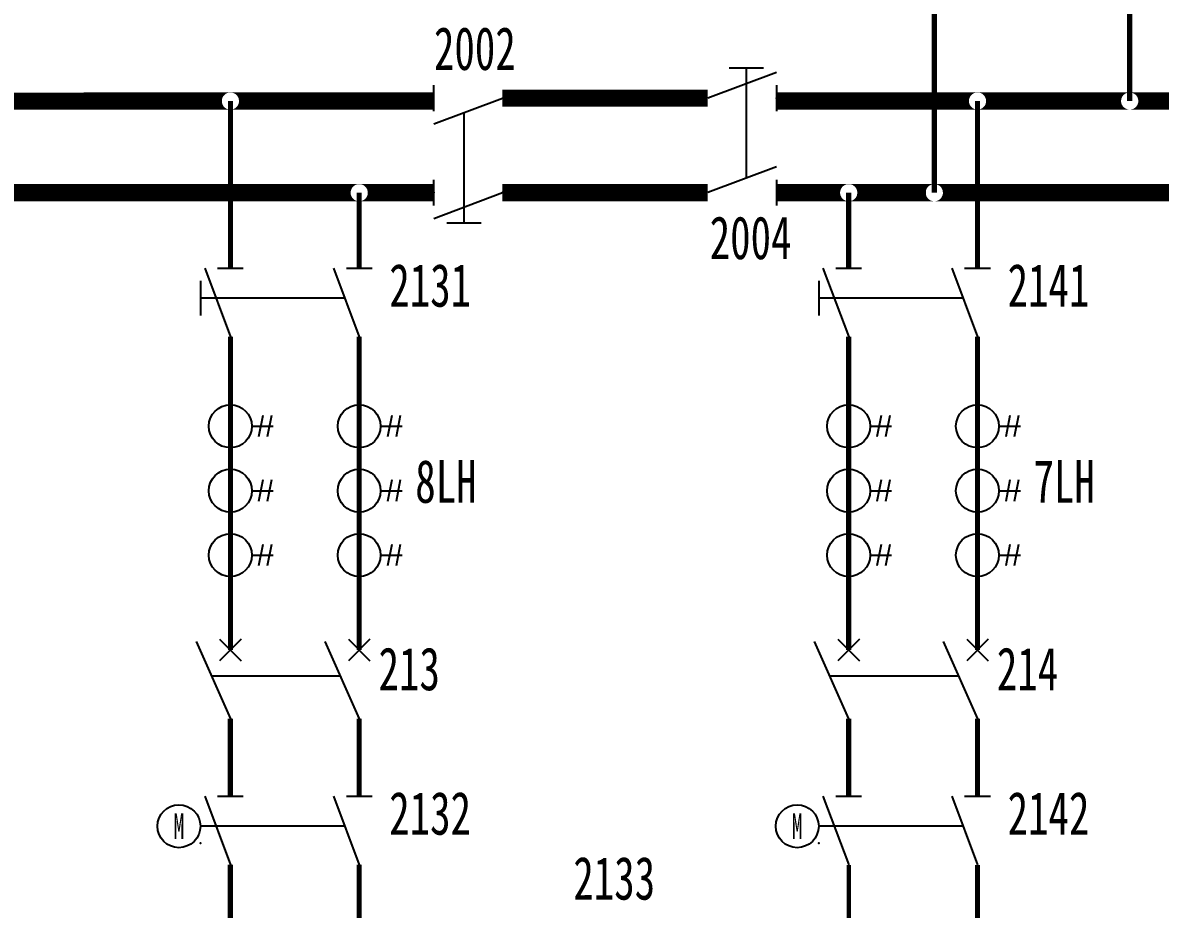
# Model space of a CAD drawing. Header units: millimetres. Extents: x 10667 to 23854, y -3427 to -2899.
# Drawn here: x 21216.6 to 21349.1, y -3258.5 to -3155.3 of the extents above; entities that cross this region are included whole.
import ezdxf
from ezdxf.enums import TextEntityAlignment as Align

# ---------------------------------------------------------------- set-up
doc = ezdxf.new("R2010")
doc.units = ezdxf.units.MM
doc.header["$LTSCALE"] = 10
for name, color, linetype in [('BLOCK', 3, 'Continuous'), ('PLINE', 1, 'Continuous'), ('TEXT', 2, 'Continuous'), ('设    备', 3, 'Continuous'), ('设备编号', 2, 'Continuous'), ('连 接 线', 1, 'Continuous')]:
    doc.layers.add(name, color=color, linetype=linetype)
doc.styles.add('HZ', font='SimSun.ttf', dxfattribs={"width": 0.7})

# ---------------------------------------------------------------- blocks, each defined once
blk = doc.blocks.new('$LH')
at = {"color": 3}
for p, q in [((3.79, 1.25), (3.29, -1.25)), ((4.79, 1.25), (4.29, -1.25)), ((2.5, 0), (5, 0))]:
    blk.add_line(p, q, dxfattribs=at)
blk.add_circle((0, 0), 2.5, dxfattribs=at)

msp = doc.modelspace()

# ---------------------------------------------------------------- linework, layer by layer
at = {"color": 3}
for p, q in [((21300.89, -3173.38), (21300.89, -3162.38)), ((21267.99, -3165.75), (21267.99, -3176.75))]:
    msp.add_line(p, q, dxfattribs=at)
at = {"color": 1, "const_width": 0.5}
msp.add_lwpolyline([(21312.81, -3253.3), (21312.89, -3320.1)], dxfattribs=at)
at = {"layer": 'BLOCK'}
for p, q in [((21304.39, -3161.06), (21296.39, -3164.06)), ((21264.49, -3165.56), (21264.49, -3162.56)), ((21304.39, -3162.56), (21304.39, -3165.56)), ((21264.49, -3167.06), (21272.49, -3164.06)), ((21304.39, -3172.06), (21296.39, -3175.06)), ((21264.49, -3176.56), (21264.49, -3173.56)), ((21304.39, -3173.56), (21304.39, -3176.56)), ((21264.49, -3178.06), (21272.49, -3175.06))]:
    msp.add_line(p, q, dxfattribs=at)
for p in [(21304.39, -3164.06), (21264.49, -3175.06), (21272.49, -3175.06)]:
    msp.add_point(p, dxfattribs=at)
at = {"layer": 'PLINE'}
for points, const_width in [([(21272.49, -3164.06), (21296.39, -3164.06)], 2), ([(21272.49, -3175.06), (21296.39, -3175.06)], 2), ([(21240.8, -3236.3), (21240.8, -3245.3)], 0.6), ([(21255.8, -3236.3), (21255.8, -3245.3)], 0.6), ([(21312.8, -3236.3), (21312.8, -3245.3)], 0.6), ([(21327.8, -3236.3), (21327.8, -3245.3)], 0.6), ([(21240.8, -3253.29), (21240.82, -3319.25)], 0.6), ([(21255.8, -3253.29), (21255.82, -3318.95)], 0.6), ([(21327.81, -3253.3), (21327.8, -3289.73)], 0.6)]:
    msp.add_lwpolyline(points, dxfattribs=dict(at, const_width=const_width))
at = {"layer": 'TEXT', "color": 3}
for p, q in [((21302.89, -3160.56), (21298.89, -3160.56)), ((21300.89, -3162.38), (21300.89, -3160.56)), ((21267.99, -3176.75), (21267.99, -3178.56)), ((21265.99, -3178.56), (21269.99, -3178.56)), ((21237.31, -3185.34), (21237.31, -3189.34)), ((21309.31, -3185.34), (21309.31, -3189.34)), ((21239.12, -3187.34), (21237.31, -3187.34)), ((21311.12, -3187.34), (21309.31, -3187.34))]:
    msp.add_line(p, q, dxfattribs=at)
at = {"layer": '设    备'}
for p, q in [((21237.81, -3183.84), (21240.81, -3191.84)), ((21239.31, -3183.84), (21242.31, -3183.84)), ((21252.81, -3183.84), (21255.81, -3191.84)), ((21254.31, -3183.84), (21257.31, -3183.84)), ((21309.81, -3183.84), (21312.81, -3191.84)), ((21311.31, -3183.84), (21314.31, -3183.84)), ((21324.81, -3183.84), (21327.81, -3191.84)), ((21326.31, -3183.84), (21329.31, -3183.84)), ((21236.8, -3227.3), (21240.8, -3236.3)), ((21242.05, -3227.05), (21239.55, -3229.55)), ((21239.55, -3227.05), (21242.05, -3229.55)), ((21251.8, -3227.3), (21255.8, -3236.3)), ((21254.55, -3227.05), (21257.05, -3229.55)), ((21257.05, -3227.05), (21254.55, -3229.55)), ((21308.8, -3227.3), (21312.8, -3236.3)), ((21314.05, -3227.05), (21311.55, -3229.55)), ((21311.55, -3227.05), (21314.05, -3229.55)), ((21323.8, -3227.3), (21327.8, -3236.3)), ((21326.55, -3227.05), (21329.05, -3229.55)), ((21329.05, -3227.05), (21326.55, -3229.55)), ((21238.58, -3231.3), (21253.58, -3231.3)), ((21310.58, -3231.3), (21325.58, -3231.3)), ((21237.81, -3245.3), (21240.81, -3253.3)), ((21239.31, -3245.3), (21242.31, -3245.3)), ((21252.81, -3245.3), (21255.81, -3253.3)), ((21254.31, -3245.3), (21257.31, -3245.3)), ((21309.81, -3245.3), (21312.81, -3253.3)), ((21311.31, -3245.3), (21314.31, -3245.3)), ((21324.81, -3245.3), (21327.81, -3253.3)), ((21326.31, -3245.3), (21329.31, -3245.3))]:
    msp.add_line(p, q, dxfattribs=at)
at = {"layer": '设    备', "color": 3}
for p, q in [((21254.12, -3187.34), (21239.12, -3187.34)), ((21326.12, -3187.34), (21311.12, -3187.34)), ((21254.12, -3248.8), (21237.31, -3248.8)), ((21326.12, -3248.8), (21309.31, -3248.8))]:
    msp.add_line(p, q, dxfattribs=at)
at = {"layer": '设    备', "const_width": 0.6}
for points in [[(21240.81, -3191.84), (21240.81, -3193.34)], [(21255.81, -3191.84), (21255.81, -3193.34)], [(21312.81, -3191.84), (21312.81, -3193.34)], [(21327.81, -3191.84), (21327.81, -3193.34)]]:
    msp.add_lwpolyline(points, dxfattribs=at)
at = {"layer": '设    备'}
for centre in [(21234.81, -3248.8), (21306.81, -3248.8)]:
    msp.add_circle(centre, 2.5, dxfattribs=at)
for p in [(21240.81, -3183.84), (21255.81, -3183.84), (21312.81, -3183.84), (21327.81, -3183.84), (21240.81, -3191.84), (21255.81, -3191.84), (21312.81, -3191.84), (21327.81, -3191.84), (21240.8, -3228.3), (21255.8, -3228.3), (21312.8, -3228.3), (21327.8, -3228.3), (21240.81, -3245.3), (21255.81, -3245.3), (21312.81, -3245.3), (21327.81, -3245.3)]:
    msp.add_point(p, dxfattribs=at)
at = {"layer": '设    备', "color": 4}
for p in [(21237.31, -3250.79), (21309.31, -3250.79)]:
    msp.add_point(p, dxfattribs=at)
at = {"layer": '连 接 线'}
for points, const_width in [([(21322.78, -3130.52), (21322.78, -3175.06)], 0.6), ([(21345.53, -3130.52), (21345.53, -3164.39)], 0.6), ([(21272.49, -3164.06), (21296.39, -3164.06)], 2), ([(21239.82, -3164.4), (21193.53, -3164.41)], 2), ([(21240.81, -3164.4), (21240.81, -3183.84)], 0.6), ([(21264.49, -3164.4), (21241.8, -3164.4)], 2), ([(21326.81, -3164.4), (21304.39, -3164.4)], 2), ([(21327.81, -3164.4), (21327.81, -3183.84)], 0.6), ([(21344.53, -3164.39), (21328.81, -3164.4)], 2), ([(21368.59, -3164.39), (21346.53, -3164.39)], 2), ([(21254.82, -3175.07), (21203.57, -3175.07)], 2), ([(21255.81, -3175.07), (21255.81, -3183.84)], 0.6), ([(21264.49, -3175.07), (21256.8, -3175.07)], 2), ([(21272.49, -3175.06), (21296.39, -3175.06)], 2), ([(21311.81, -3175.06), (21304.39, -3175.06)], 2), ([(21312.81, -3175.06), (21312.81, -3183.84)], 0.6), ([(21321.79, -3175.06), (21313.8, -3175.06)], 2), ([(21393.42, -3175.06), (21323.78, -3175.07)], 2), ([(21240.81, -3193.34), (21240.81, -3228.29)], 0.6), ([(21255.81, -3193.34), (21255.81, -3228.29)], 0.6), ([(21312.81, -3193.34), (21312.81, -3228.29)], 0.6), ([(21327.81, -3193.34), (21327.81, -3228.29)], 0.6)]:
    msp.add_lwpolyline(points, dxfattribs=dict(at, const_width=const_width))
for points in [[(21239.81, -3163.4), (21240.81, -3163.4), (21239.81, -3163.41), (21240.89, -3163.41)], [(21239.81, -3163.41), (21240.72, -3163.41), (21239.81, -3163.4), (21240.81, -3163.4)], [(21239.81, -3163.41), (21240.89, -3163.41), (21239.81, -3163.42), (21240.98, -3163.42)], [(21239.81, -3163.42), (21240.63, -3163.42), (21239.81, -3163.41), (21240.72, -3163.41)], [(21239.81, -3163.44), (21240.55, -3163.44), (21239.81, -3163.42), (21240.63, -3163.42)], [(21239.81, -3163.46), (21240.46, -3163.46), (21239.81, -3163.44), (21240.55, -3163.44)], [(21239.81, -3163.5), (21240.38, -3163.5), (21239.81, -3163.46), (21240.46, -3163.46)], [(21239.81, -3163.54), (21240.31, -3163.54), (21239.81, -3163.5), (21240.38, -3163.5)], [(21239.81, -3163.58), (21240.23, -3163.58), (21239.81, -3163.54), (21240.31, -3163.54)], [(21239.81, -3163.64), (21240.16, -3163.64), (21239.81, -3163.58), (21240.23, -3163.58)], [(21239.81, -3163.7), (21240.1, -3163.7), (21239.81, -3163.64), (21240.16, -3163.64)], [(21239.81, -3163.76), (21240.04, -3163.76), (21239.81, -3163.7), (21240.1, -3163.7)], [(21239.81, -3163.83), (21239.99, -3163.83), (21239.81, -3163.76), (21240.04, -3163.76)], [(21239.81, -3163.9), (21239.94, -3163.9), (21239.81, -3163.83), (21239.99, -3163.83)], [(21239.81, -3163.98), (21239.9, -3163.98), (21239.81, -3163.9), (21239.94, -3163.9)], [(21239.81, -3164.06), (21239.87, -3164.06), (21239.81, -3163.98), (21239.9, -3163.98)], [(21239.81, -3164.14), (21239.84, -3164.14), (21239.81, -3164.06), (21239.87, -3164.06)], [(21239.81, -3164.23), (21239.82, -3164.23), (21239.81, -3164.14), (21239.84, -3164.14)], [(21239.81, -3164.32), (21239.81, -3164.32), (21239.81, -3164.23), (21239.82, -3164.23)], [(21239.81, -3164.49), (21239.81, -3164.49), (21239.81, -3164.58), (21239.82, -3164.58)], [(21240.89, -3163.41), (21241.81, -3163.41), (21240.81, -3163.4), (21241.81, -3163.4)], [(21240.98, -3163.42), (21241.81, -3163.42), (21240.89, -3163.41), (21241.81, -3163.41)], [(21241.06, -3163.44), (21241.81, -3163.44), (21240.98, -3163.42), (21241.81, -3163.42)], [(21241.15, -3163.46), (21241.81, -3163.46), (21241.06, -3163.44), (21241.81, -3163.44)], [(21241.23, -3163.5), (21241.81, -3163.5), (21241.15, -3163.46), (21241.81, -3163.46)], [(21241.31, -3163.54), (21241.81, -3163.54), (21241.23, -3163.5), (21241.81, -3163.5)], [(21241.38, -3163.58), (21241.81, -3163.58), (21241.31, -3163.54), (21241.81, -3163.54)], [(21241.45, -3163.64), (21241.81, -3163.64), (21241.38, -3163.58), (21241.81, -3163.58)], [(21241.51, -3163.7), (21241.81, -3163.7), (21241.45, -3163.64), (21241.81, -3163.64)], [(21241.57, -3163.76), (21241.81, -3163.76), (21241.51, -3163.7), (21241.81, -3163.7)], [(21241.63, -3163.83), (21241.81, -3163.83), (21241.57, -3163.76), (21241.81, -3163.76)], [(21241.67, -3163.9), (21241.81, -3163.9), (21241.63, -3163.83), (21241.81, -3163.83)], [(21241.71, -3163.98), (21241.81, -3163.98), (21241.67, -3163.9), (21241.81, -3163.9)], [(21241.75, -3164.06), (21241.81, -3164.06), (21241.71, -3163.98), (21241.81, -3163.98)], [(21241.77, -3164.14), (21241.81, -3164.14), (21241.75, -3164.06), (21241.81, -3164.06)], [(21241.79, -3164.23), (21241.81, -3164.23), (21241.77, -3164.14), (21241.81, -3164.14)], [(21241.8, -3164.32), (21241.81, -3164.32), (21241.79, -3164.23), (21241.81, -3164.23)], [(21241.79, -3164.58), (21241.81, -3164.58), (21241.8, -3164.49), (21241.81, -3164.49)], [(21241.81, -3164.4), (21241.81, -3164.4), (21241.8, -3164.32), (21241.81, -3164.32)], [(21241.8, -3164.49), (21241.81, -3164.49), (21241.81, -3164.4)], [(21326.81, -3163.4), (21327.89, -3163.4), (21326.81, -3163.41), (21327.98, -3163.41)], [(21326.81, -3163.4), (21327.81, -3163.4), (21326.81, -3163.4), (21327.89, -3163.4)], [(21326.81, -3163.4), (21327.72, -3163.4), (21326.81, -3163.4), (21327.81, -3163.4)], [(21326.81, -3163.41), (21327.63, -3163.41), (21326.81, -3163.4), (21327.72, -3163.4)], [(21326.81, -3163.43), (21327.55, -3163.43), (21326.81, -3163.41), (21327.63, -3163.41)], [(21326.81, -3163.46), (21327.46, -3163.46), (21326.81, -3163.43), (21327.55, -3163.43)], [(21326.81, -3163.49), (21327.38, -3163.49), (21326.81, -3163.46), (21327.46, -3163.46)], [(21326.81, -3163.53), (21327.31, -3163.53), (21326.81, -3163.49), (21327.38, -3163.49)], [(21326.81, -3163.58), (21327.23, -3163.58), (21326.81, -3163.53), (21327.31, -3163.53)], [(21326.81, -3163.63), (21327.16, -3163.63), (21326.81, -3163.58), (21327.23, -3163.58)], [(21326.81, -3163.69), (21327.1, -3163.69), (21326.81, -3163.63), (21327.16, -3163.63)], [(21326.81, -3163.75), (21327.04, -3163.75), (21326.81, -3163.69), (21327.1, -3163.69)], [(21326.81, -3163.82), (21326.99, -3163.82), (21326.81, -3163.75), (21327.04, -3163.75)], [(21326.81, -3163.9), (21326.94, -3163.9), (21326.81, -3163.82), (21326.99, -3163.82)], [(21326.81, -3163.97), (21326.9, -3163.97), (21326.81, -3163.9), (21326.94, -3163.9)], [(21326.81, -3164.05), (21326.87, -3164.05), (21326.81, -3163.97), (21326.9, -3163.97)], [(21326.81, -3164.14), (21326.84, -3164.14), (21326.81, -3164.05), (21326.87, -3164.05)], [(21326.81, -3164.22), (21326.82, -3164.22), (21326.81, -3164.14), (21326.84, -3164.14)], [(21326.81, -3164.31), (21326.81, -3164.31), (21326.81, -3164.22), (21326.82, -3164.22)], [(21326.81, -3164.48), (21326.81, -3164.48), (21326.81, -3164.57), (21326.82, -3164.57)], [(21327.89, -3163.4), (21328.81, -3163.4), (21327.81, -3163.4), (21328.81, -3163.4)], [(21327.98, -3163.41), (21328.81, -3163.41), (21327.89, -3163.4), (21328.81, -3163.4)], [(21328.06, -3163.43), (21328.81, -3163.43), (21327.98, -3163.41), (21328.81, -3163.41)], [(21328.15, -3163.46), (21328.81, -3163.46), (21328.06, -3163.43), (21328.81, -3163.43)], [(21328.23, -3163.49), (21328.81, -3163.49), (21328.15, -3163.46), (21328.81, -3163.46)], [(21328.31, -3163.53), (21328.81, -3163.53), (21328.23, -3163.49), (21328.81, -3163.49)], [(21328.38, -3163.58), (21328.81, -3163.58), (21328.31, -3163.53), (21328.81, -3163.53)], [(21328.45, -3163.63), (21328.81, -3163.63), (21328.38, -3163.58), (21328.81, -3163.58)], [(21328.51, -3163.69), (21328.81, -3163.69), (21328.45, -3163.63), (21328.81, -3163.63)], [(21328.57, -3163.75), (21328.81, -3163.75), (21328.51, -3163.69), (21328.81, -3163.69)], [(21328.63, -3163.82), (21328.81, -3163.82), (21328.57, -3163.75), (21328.81, -3163.75)], [(21328.67, -3163.9), (21328.81, -3163.9), (21328.63, -3163.82), (21328.81, -3163.82)], [(21328.71, -3163.97), (21328.81, -3163.97), (21328.67, -3163.9), (21328.81, -3163.9)], [(21328.75, -3164.05), (21328.81, -3164.05), (21328.71, -3163.97), (21328.81, -3163.97)], [(21328.77, -3164.14), (21328.81, -3164.14), (21328.75, -3164.05), (21328.81, -3164.05)], [(21328.79, -3164.22), (21328.81, -3164.22), (21328.77, -3164.14), (21328.81, -3164.14)], [(21328.8, -3164.31), (21328.81, -3164.31), (21328.79, -3164.22), (21328.81, -3164.22)], [(21328.79, -3164.57), (21328.81, -3164.57), (21328.8, -3164.48), (21328.81, -3164.48)], [(21328.81, -3164.4), (21328.81, -3164.4), (21328.8, -3164.31), (21328.81, -3164.31)], [(21328.8, -3164.48), (21328.81, -3164.48), (21328.81, -3164.4)], [(21344.53, -3163.39), (21345.53, -3163.39), (21344.53, -3163.4), (21345.62, -3163.4)], [(21344.53, -3163.4), (21345.44, -3163.4), (21344.53, -3163.39), (21345.53, -3163.39)], [(21344.53, -3163.4), (21345.62, -3163.4), (21344.53, -3163.41), (21345.7, -3163.41)], [(21344.53, -3163.41), (21345.36, -3163.41), (21344.53, -3163.4), (21345.44, -3163.4)], [(21344.53, -3163.43), (21345.27, -3163.43), (21344.53, -3163.41), (21345.36, -3163.41)], [(21344.53, -3163.46), (21345.19, -3163.46), (21344.53, -3163.43), (21345.27, -3163.43)], [(21344.53, -3163.49), (21345.11, -3163.49), (21344.53, -3163.46), (21345.19, -3163.46)], [(21344.53, -3163.53), (21345.03, -3163.53), (21344.53, -3163.49), (21345.11, -3163.49)], [(21344.53, -3163.58), (21344.96, -3163.58), (21344.53, -3163.53), (21345.03, -3163.53)], [(21344.53, -3163.63), (21344.89, -3163.63), (21344.53, -3163.58), (21344.96, -3163.58)], [(21344.53, -3163.69), (21344.82, -3163.69), (21344.53, -3163.63), (21344.89, -3163.63)], [(21344.53, -3163.75), (21344.76, -3163.75), (21344.53, -3163.69), (21344.82, -3163.69)], [(21344.53, -3163.82), (21344.71, -3163.82), (21344.53, -3163.75), (21344.76, -3163.75)], [(21344.53, -3163.89), (21344.66, -3163.89), (21344.53, -3163.82), (21344.71, -3163.82)], [(21344.53, -3163.97), (21344.62, -3163.97), (21344.53, -3163.89), (21344.66, -3163.89)], [(21344.53, -3164.05), (21344.59, -3164.05), (21344.53, -3163.97), (21344.62, -3163.97)], [(21344.53, -3164.14), (21344.56, -3164.14), (21344.53, -3164.05), (21344.59, -3164.05)], [(21344.53, -3164.22), (21344.54, -3164.22), (21344.53, -3164.14), (21344.56, -3164.14)], [(21344.53, -3164.31), (21344.53, -3164.31), (21344.53, -3164.22), (21344.54, -3164.22)], [(21344.53, -3164.48), (21344.53, -3164.48), (21344.53, -3164.57), (21344.54, -3164.57)], [(21345.62, -3163.4), (21346.53, -3163.4), (21345.53, -3163.39), (21346.53, -3163.39)], [(21345.7, -3163.41), (21346.53, -3163.41), (21345.62, -3163.4), (21346.53, -3163.4)], [(21345.79, -3163.43), (21346.53, -3163.43), (21345.7, -3163.41), (21346.53, -3163.41)], [(21345.87, -3163.46), (21346.53, -3163.46), (21345.79, -3163.43), (21346.53, -3163.43)], [(21345.95, -3163.49), (21346.53, -3163.49), (21345.87, -3163.46), (21346.53, -3163.46)], [(21346.03, -3163.53), (21346.53, -3163.53), (21345.95, -3163.49), (21346.53, -3163.49)], [(21346.1, -3163.58), (21346.53, -3163.58), (21346.03, -3163.53), (21346.53, -3163.53)], [(21346.17, -3163.63), (21346.53, -3163.63), (21346.1, -3163.58), (21346.53, -3163.58)], [(21346.24, -3163.69), (21346.53, -3163.69), (21346.17, -3163.63), (21346.53, -3163.63)], [(21346.3, -3163.75), (21346.53, -3163.75), (21346.24, -3163.69), (21346.53, -3163.69)], [(21346.35, -3163.82), (21346.53, -3163.82), (21346.3, -3163.75), (21346.53, -3163.75)], [(21346.4, -3163.89), (21346.53, -3163.89), (21346.35, -3163.82), (21346.53, -3163.82)], [(21346.44, -3163.97), (21346.53, -3163.97), (21346.4, -3163.89), (21346.53, -3163.89)], [(21346.47, -3164.05), (21346.53, -3164.05), (21346.44, -3163.97), (21346.53, -3163.97)], [(21346.5, -3164.14), (21346.53, -3164.14), (21346.47, -3164.05), (21346.53, -3164.05)], [(21346.51, -3164.22), (21346.53, -3164.22), (21346.5, -3164.14), (21346.53, -3164.14)], [(21346.53, -3164.31), (21346.53, -3164.31), (21346.51, -3164.22), (21346.53, -3164.22)], [(21346.53, -3164.48), (21346.53, -3164.48), (21346.53, -3164.39)], [(21239.81, -3164.58), (21239.82, -3164.58), (21239.81, -3164.66), (21239.84, -3164.66)], [(21239.81, -3164.66), (21239.84, -3164.66), (21239.81, -3164.75), (21239.87, -3164.75)], [(21239.81, -3164.75), (21239.87, -3164.75), (21239.81, -3164.83), (21239.9, -3164.83)], [(21239.81, -3164.83), (21239.9, -3164.83), (21239.81, -3164.9), (21239.94, -3164.9)], [(21239.81, -3164.9), (21239.94, -3164.9), (21239.81, -3164.98), (21239.99, -3164.98)], [(21239.81, -3164.98), (21239.99, -3164.98), (21239.81, -3165.05), (21240.04, -3165.05)], [(21239.81, -3165.05), (21240.04, -3165.05), (21239.81, -3165.11), (21240.1, -3165.11)], [(21239.81, -3165.11), (21240.1, -3165.11), (21239.81, -3165.17), (21240.16, -3165.17)], [(21239.81, -3165.17), (21240.16, -3165.17), (21239.81, -3165.22), (21240.23, -3165.22)], [(21239.81, -3165.22), (21240.23, -3165.22), (21239.81, -3165.27), (21240.31, -3165.27)], [(21239.81, -3165.27), (21240.31, -3165.27), (21239.81, -3165.31), (21240.38, -3165.31)], [(21239.81, -3165.31), (21240.38, -3165.31), (21239.81, -3165.34), (21240.46, -3165.34)], [(21239.81, -3165.34), (21240.46, -3165.34), (21239.81, -3165.37), (21240.55, -3165.37)], [(21239.81, -3165.37), (21240.55, -3165.37), (21239.81, -3165.39), (21240.63, -3165.39)], [(21239.81, -3165.39), (21240.63, -3165.39), (21239.81, -3165.4), (21240.72, -3165.4)], [(21239.81, -3165.4), (21240.72, -3165.4), (21239.81, -3165.4), (21240.81, -3165.4)], [(21240.81, -3165.4), (21241.81, -3165.4), (21240.89, -3165.4), (21241.81, -3165.4)], [(21240.89, -3165.4), (21241.81, -3165.4), (21240.98, -3165.39), (21241.81, -3165.39)], [(21240.98, -3165.39), (21241.81, -3165.39), (21241.06, -3165.37), (21241.81, -3165.37)], [(21241.06, -3165.37), (21241.81, -3165.37), (21241.15, -3165.34), (21241.81, -3165.34)], [(21241.15, -3165.34), (21241.81, -3165.34), (21241.23, -3165.31), (21241.81, -3165.31)], [(21241.23, -3165.31), (21241.81, -3165.31), (21241.31, -3165.27), (21241.81, -3165.27)], [(21241.31, -3165.27), (21241.81, -3165.27), (21241.38, -3165.22), (21241.81, -3165.22)], [(21241.38, -3165.22), (21241.81, -3165.22), (21241.45, -3165.17), (21241.81, -3165.17)], [(21241.45, -3165.17), (21241.81, -3165.17), (21241.51, -3165.11), (21241.81, -3165.11)], [(21241.51, -3165.11), (21241.81, -3165.11), (21241.57, -3165.05), (21241.81, -3165.05)], [(21241.57, -3165.05), (21241.81, -3165.05), (21241.63, -3164.98), (21241.81, -3164.98)], [(21241.63, -3164.98), (21241.81, -3164.98), (21241.67, -3164.9), (21241.81, -3164.9)], [(21241.67, -3164.9), (21241.81, -3164.9), (21241.71, -3164.83), (21241.81, -3164.83)], [(21241.71, -3164.83), (21241.81, -3164.83), (21241.75, -3164.75), (21241.81, -3164.75)], [(21241.75, -3164.75), (21241.81, -3164.75), (21241.77, -3164.66), (21241.81, -3164.66)], [(21241.77, -3164.66), (21241.81, -3164.66), (21241.79, -3164.58), (21241.81, -3164.58)], [(21307.81, -3165.06), (21308.81, -3165.06), (21307.89, -3165.06), (21308.81, -3165.06)], [(21307.89, -3165.06), (21308.81, -3165.06), (21307.98, -3165.05), (21308.81, -3165.05)], [(21307.98, -3165.05), (21308.81, -3165.05), (21308.07, -3165.03), (21308.81, -3165.03)], [(21308.07, -3165.03), (21308.81, -3165.03), (21308.15, -3165), (21308.81, -3165)], [(21308.15, -3165), (21308.81, -3165), (21308.23, -3164.97), (21308.81, -3164.97)], [(21326.81, -3164.57), (21326.82, -3164.57), (21326.81, -3164.66), (21326.84, -3164.66)], [(21326.81, -3164.66), (21326.84, -3164.66), (21326.81, -3164.74), (21326.87, -3164.74)], [(21326.81, -3164.74), (21326.87, -3164.74), (21326.81, -3164.82), (21326.9, -3164.82)], [(21326.81, -3164.82), (21326.9, -3164.82), (21326.81, -3164.9), (21326.94, -3164.9)], [(21326.81, -3164.9), (21326.94, -3164.9), (21326.81, -3164.97), (21326.99, -3164.97)], [(21326.81, -3164.97), (21326.99, -3164.97), (21326.81, -3165.04), (21327.04, -3165.04)], [(21326.81, -3165.04), (21327.04, -3165.04), (21326.81, -3165.1), (21327.1, -3165.1)], [(21326.81, -3165.1), (21327.1, -3165.1), (21326.81, -3165.16), (21327.16, -3165.16)], [(21326.81, -3165.16), (21327.16, -3165.16), (21326.81, -3165.22), (21327.23, -3165.22)], [(21326.81, -3165.22), (21327.23, -3165.22), (21326.81, -3165.26), (21327.31, -3165.26)], [(21326.81, -3165.26), (21327.31, -3165.26), (21326.81, -3165.3), (21327.38, -3165.3)], [(21326.81, -3165.3), (21327.38, -3165.3), (21326.81, -3165.34), (21327.46, -3165.34)], [(21326.81, -3165.34), (21327.46, -3165.34), (21326.81, -3165.36), (21327.55, -3165.36)], [(21326.81, -3165.36), (21327.55, -3165.36), (21326.81, -3165.38), (21327.63, -3165.38)], [(21326.81, -3165.38), (21327.63, -3165.38), (21326.81, -3165.39), (21327.72, -3165.39)], [(21326.81, -3165.39), (21327.72, -3165.39), (21326.81, -3165.4), (21327.81, -3165.4)], [(21327.81, -3165.4), (21328.81, -3165.4), (21327.89, -3165.39), (21328.81, -3165.39)], [(21327.89, -3165.39), (21328.81, -3165.39), (21327.98, -3165.38), (21328.81, -3165.38)], [(21327.98, -3165.38), (21328.81, -3165.38), (21328.06, -3165.36), (21328.81, -3165.36)], [(21328.06, -3165.36), (21328.81, -3165.36), (21328.15, -3165.34), (21328.81, -3165.34)], [(21328.15, -3165.34), (21328.81, -3165.34), (21328.23, -3165.3), (21328.81, -3165.3)], [(21328.23, -3165.3), (21328.81, -3165.3), (21328.31, -3165.26), (21328.81, -3165.26)], [(21328.31, -3165.26), (21328.81, -3165.26), (21328.38, -3165.22), (21328.81, -3165.22)], [(21328.38, -3165.22), (21328.81, -3165.22), (21328.45, -3165.16), (21328.81, -3165.16)], [(21328.45, -3165.16), (21328.81, -3165.16), (21328.51, -3165.1), (21328.81, -3165.1)], [(21328.51, -3165.1), (21328.81, -3165.1), (21328.57, -3165.04), (21328.81, -3165.04)], [(21328.57, -3165.04), (21328.81, -3165.04), (21328.63, -3164.97), (21328.81, -3164.97)], [(21328.63, -3164.97), (21328.81, -3164.97), (21328.67, -3164.9), (21328.81, -3164.9)], [(21328.67, -3164.9), (21328.81, -3164.9), (21328.71, -3164.82), (21328.81, -3164.82)], [(21328.71, -3164.82), (21328.81, -3164.82), (21328.75, -3164.74), (21328.81, -3164.74)], [(21328.75, -3164.74), (21328.81, -3164.74), (21328.77, -3164.66), (21328.81, -3164.66)], [(21328.77, -3164.66), (21328.81, -3164.66), (21328.79, -3164.57), (21328.81, -3164.57)], [(21344.53, -3164.57), (21344.54, -3164.57), (21344.53, -3164.65), (21344.56, -3164.65)], [(21344.53, -3164.65), (21344.56, -3164.65), (21344.53, -3164.74), (21344.59, -3164.74)], [(21344.53, -3164.74), (21344.59, -3164.74), (21344.53, -3164.82), (21344.62, -3164.82)], [(21344.53, -3164.82), (21344.62, -3164.82), (21344.53, -3164.89), (21344.66, -3164.89)], [(21344.53, -3164.89), (21344.66, -3164.89), (21344.53, -3164.97), (21344.71, -3164.97)], [(21344.53, -3164.97), (21344.71, -3164.97), (21344.53, -3165.04), (21344.76, -3165.04)], [(21344.53, -3165.04), (21344.76, -3165.04), (21344.53, -3165.1), (21344.82, -3165.1)], [(21344.53, -3165.1), (21344.82, -3165.1), (21344.53, -3165.16), (21344.89, -3165.16)], [(21344.53, -3165.16), (21344.89, -3165.16), (21344.53, -3165.21), (21344.96, -3165.21)], [(21344.53, -3165.21), (21344.96, -3165.21), (21344.53, -3165.26), (21345.03, -3165.26)], [(21344.53, -3165.26), (21345.03, -3165.26), (21344.53, -3165.3), (21345.11, -3165.3)], [(21344.53, -3165.3), (21345.11, -3165.3), (21344.53, -3165.33), (21345.19, -3165.33)], [(21344.53, -3165.33), (21345.19, -3165.33), (21344.53, -3165.36), (21345.27, -3165.36)], [(21344.53, -3165.36), (21345.27, -3165.36), (21344.53, -3165.38), (21345.36, -3165.38)], [(21344.53, -3165.38), (21345.36, -3165.38), (21344.53, -3165.39), (21345.44, -3165.39)], [(21344.53, -3165.39), (21345.44, -3165.39), (21344.53, -3165.39), (21345.53, -3165.39)], [(21345.53, -3165.39), (21346.53, -3165.39), (21345.62, -3165.39), (21346.53, -3165.39)], [(21345.62, -3165.39), (21346.53, -3165.39), (21345.7, -3165.38), (21346.53, -3165.38)], [(21345.7, -3165.38), (21346.53, -3165.38), (21345.79, -3165.36), (21346.53, -3165.36)], [(21345.79, -3165.36), (21346.53, -3165.36), (21345.87, -3165.33), (21346.53, -3165.33)], [(21345.87, -3165.33), (21346.53, -3165.33), (21345.95, -3165.3), (21346.53, -3165.3)], [(21345.95, -3165.3), (21346.53, -3165.3), (21346.03, -3165.26), (21346.53, -3165.26)], [(21346.03, -3165.26), (21346.53, -3165.26), (21346.1, -3165.21), (21346.53, -3165.21)], [(21346.1, -3165.21), (21346.53, -3165.21), (21346.17, -3165.16), (21346.53, -3165.16)], [(21346.17, -3165.16), (21346.53, -3165.16), (21346.24, -3165.1), (21346.53, -3165.1)], [(21346.24, -3165.1), (21346.53, -3165.1), (21346.3, -3165.04), (21346.53, -3165.04)], [(21346.3, -3165.04), (21346.53, -3165.04), (21346.35, -3164.97), (21346.53, -3164.97)], [(21346.35, -3164.97), (21346.53, -3164.97), (21346.4, -3164.89), (21346.53, -3164.89)], [(21346.4, -3164.89), (21346.53, -3164.89), (21346.44, -3164.82), (21346.53, -3164.82)], [(21346.44, -3164.82), (21346.53, -3164.82), (21346.47, -3164.74), (21346.53, -3164.74)], [(21346.47, -3164.74), (21346.53, -3164.74), (21346.5, -3164.65), (21346.53, -3164.65)], [(21346.5, -3164.65), (21346.53, -3164.65), (21346.51, -3164.57), (21346.53, -3164.57)], [(21254.81, -3174.07), (21255.89, -3174.07), (21254.81, -3174.08), (21255.98, -3174.08)], [(21254.81, -3174.07), (21255.81, -3174.07), (21254.81, -3174.07), (21255.89, -3174.07)], [(21254.81, -3174.07), (21255.72, -3174.07), (21254.81, -3174.07), (21255.81, -3174.07)], [(21254.81, -3174.08), (21255.63, -3174.08), (21254.81, -3174.07), (21255.72, -3174.07)], [(21254.81, -3174.1), (21255.55, -3174.1), (21254.81, -3174.08), (21255.63, -3174.08)], [(21254.81, -3174.13), (21255.46, -3174.13), (21254.81, -3174.1), (21255.55, -3174.1)], [(21254.81, -3174.16), (21255.38, -3174.16), (21254.81, -3174.13), (21255.46, -3174.13)], [(21254.81, -3174.2), (21255.31, -3174.2), (21254.81, -3174.16), (21255.38, -3174.16)], [(21254.81, -3174.25), (21255.23, -3174.25), (21254.81, -3174.2), (21255.31, -3174.2)], [(21254.81, -3174.3), (21255.16, -3174.3), (21254.81, -3174.25), (21255.23, -3174.25)], [(21254.81, -3174.36), (21255.1, -3174.36), (21254.81, -3174.3), (21255.16, -3174.3)], [(21254.81, -3174.42), (21255.04, -3174.42), (21254.81, -3174.36), (21255.1, -3174.36)], [(21254.81, -3174.49), (21254.99, -3174.49), (21254.81, -3174.42), (21255.04, -3174.42)], [(21254.81, -3174.57), (21254.94, -3174.57), (21254.81, -3174.49), (21254.99, -3174.49)], [(21254.81, -3174.64), (21254.9, -3174.64), (21254.81, -3174.57), (21254.94, -3174.57)], [(21254.81, -3174.73), (21254.87, -3174.73), (21254.81, -3174.64), (21254.9, -3174.64)], [(21254.81, -3174.81), (21254.84, -3174.81), (21254.81, -3174.73), (21254.87, -3174.73)], [(21254.81, -3174.89), (21254.82, -3174.89), (21254.81, -3174.81), (21254.84, -3174.81)], [(21254.81, -3174.98), (21254.81, -3174.98), (21254.81, -3174.89), (21254.82, -3174.89)], [(21255.89, -3174.07), (21256.81, -3174.07), (21255.81, -3174.07), (21256.81, -3174.07)], [(21255.98, -3174.08), (21256.81, -3174.08), (21255.89, -3174.07), (21256.81, -3174.07)], [(21256.06, -3174.1), (21256.81, -3174.1), (21255.98, -3174.08), (21256.81, -3174.08)], [(21256.15, -3174.13), (21256.81, -3174.13), (21256.06, -3174.1), (21256.81, -3174.1)], [(21256.23, -3174.16), (21256.81, -3174.16), (21256.15, -3174.13), (21256.81, -3174.13)], [(21256.31, -3174.2), (21256.81, -3174.2), (21256.23, -3174.16), (21256.81, -3174.16)], [(21256.38, -3174.25), (21256.81, -3174.25), (21256.31, -3174.2), (21256.81, -3174.2)], [(21256.45, -3174.3), (21256.81, -3174.3), (21256.38, -3174.25), (21256.81, -3174.25)], [(21256.51, -3174.36), (21256.81, -3174.36), (21256.45, -3174.3), (21256.81, -3174.3)], [(21256.57, -3174.42), (21256.81, -3174.42), (21256.51, -3174.36), (21256.81, -3174.36)], [(21256.63, -3174.49), (21256.81, -3174.49), (21256.57, -3174.42), (21256.81, -3174.42)], [(21256.67, -3174.57), (21256.81, -3174.57), (21256.63, -3174.49), (21256.81, -3174.49)], [(21256.71, -3174.64), (21256.81, -3174.64), (21256.67, -3174.57), (21256.81, -3174.57)], [(21256.75, -3174.73), (21256.81, -3174.73), (21256.71, -3174.64), (21256.81, -3174.64)], [(21256.77, -3174.81), (21256.81, -3174.81), (21256.75, -3174.73), (21256.81, -3174.73)], [(21256.79, -3174.89), (21256.81, -3174.89), (21256.77, -3174.81), (21256.81, -3174.81)], [(21256.8, -3174.98), (21256.81, -3174.98), (21256.79, -3174.89), (21256.81, -3174.89)], [(21256.81, -3175.07), (21256.81, -3175.07), (21256.8, -3174.98), (21256.81, -3174.98)], [(21256.8, -3175.15), (21256.81, -3175.15), (21256.81, -3175.07)], [(21311.81, -3174.06), (21312.81, -3174.06), (21311.81, -3174.07), (21312.89, -3174.07)], [(21311.81, -3174.07), (21312.72, -3174.07), (21311.81, -3174.06), (21312.81, -3174.06)], [(21311.81, -3174.07), (21312.89, -3174.07), (21311.81, -3174.08), (21312.98, -3174.08)], [(21311.81, -3174.08), (21312.63, -3174.08), (21311.81, -3174.07), (21312.72, -3174.07)], [(21311.81, -3174.1), (21312.55, -3174.1), (21311.81, -3174.08), (21312.63, -3174.08)], [(21311.81, -3174.12), (21312.46, -3174.12), (21311.81, -3174.1), (21312.55, -3174.1)], [(21311.81, -3174.16), (21312.38, -3174.16), (21311.81, -3174.12), (21312.46, -3174.12)], [(21311.81, -3174.2), (21312.31, -3174.2), (21311.81, -3174.16), (21312.38, -3174.16)], [(21311.81, -3174.25), (21312.23, -3174.25), (21311.81, -3174.2), (21312.31, -3174.2)], [(21311.81, -3174.3), (21312.16, -3174.3), (21311.81, -3174.25), (21312.23, -3174.25)], [(21311.81, -3174.36), (21312.1, -3174.36), (21311.81, -3174.3), (21312.16, -3174.3)], [(21311.81, -3174.42), (21312.04, -3174.42), (21311.81, -3174.36), (21312.1, -3174.36)], [(21311.81, -3174.49), (21311.99, -3174.49), (21311.81, -3174.42), (21312.04, -3174.42)], [(21311.81, -3174.56), (21311.94, -3174.56), (21311.81, -3174.49), (21311.99, -3174.49)], [(21311.81, -3174.64), (21311.9, -3174.64), (21311.81, -3174.56), (21311.94, -3174.56)], [(21311.81, -3174.72), (21311.87, -3174.72), (21311.81, -3174.64), (21311.9, -3174.64)], [(21311.81, -3174.81), (21311.84, -3174.81), (21311.81, -3174.72), (21311.87, -3174.72)], [(21311.81, -3174.89), (21311.82, -3174.89), (21311.81, -3174.81), (21311.84, -3174.81)], [(21311.81, -3174.98), (21311.81, -3174.98), (21311.81, -3174.89), (21311.82, -3174.89)], [(21312.89, -3174.07), (21313.81, -3174.07), (21312.81, -3174.06), (21313.81, -3174.06)], [(21312.98, -3174.08), (21313.81, -3174.08), (21312.89, -3174.07), (21313.81, -3174.07)], [(21313.06, -3174.1), (21313.81, -3174.1), (21312.98, -3174.08), (21313.81, -3174.08)], [(21313.15, -3174.12), (21313.81, -3174.12), (21313.06, -3174.1), (21313.81, -3174.1)], [(21313.23, -3174.16), (21313.81, -3174.16), (21313.15, -3174.12), (21313.81, -3174.12)], [(21313.31, -3174.2), (21313.81, -3174.2), (21313.23, -3174.16), (21313.81, -3174.16)], [(21313.38, -3174.25), (21313.81, -3174.25), (21313.31, -3174.2), (21313.81, -3174.2)], [(21313.45, -3174.3), (21313.81, -3174.3), (21313.38, -3174.25), (21313.81, -3174.25)], [(21313.51, -3174.36), (21313.81, -3174.36), (21313.45, -3174.3), (21313.81, -3174.3)], [(21313.57, -3174.42), (21313.81, -3174.42), (21313.51, -3174.36), (21313.81, -3174.36)], [(21313.63, -3174.49), (21313.81, -3174.49), (21313.57, -3174.42), (21313.81, -3174.42)], [(21313.67, -3174.56), (21313.81, -3174.56), (21313.63, -3174.49), (21313.81, -3174.49)], [(21313.71, -3174.64), (21313.81, -3174.64), (21313.67, -3174.56), (21313.81, -3174.56)], [(21313.75, -3174.72), (21313.81, -3174.72), (21313.71, -3174.64), (21313.81, -3174.64)], [(21313.77, -3174.81), (21313.81, -3174.81), (21313.75, -3174.72), (21313.81, -3174.72)], [(21313.79, -3174.89), (21313.81, -3174.89), (21313.77, -3174.81), (21313.81, -3174.81)], [(21313.8, -3174.98), (21313.81, -3174.98), (21313.79, -3174.89), (21313.81, -3174.89)], [(21313.81, -3175.06), (21313.81, -3175.06), (21313.8, -3174.98), (21313.81, -3174.98)], [(21313.8, -3175.15), (21313.81, -3175.15), (21313.81, -3175.06)], [(21321.78, -3174.06), (21322.78, -3174.06), (21321.78, -3174.07), (21322.87, -3174.07)], [(21321.78, -3174.07), (21322.69, -3174.07), (21321.78, -3174.06), (21322.78, -3174.06)], [(21321.78, -3174.07), (21322.87, -3174.07), (21321.78, -3174.08), (21322.95, -3174.08)], [(21321.78, -3174.08), (21322.6, -3174.08), (21321.78, -3174.07), (21322.69, -3174.07)], [(21321.78, -3174.1), (21322.52, -3174.1), (21321.78, -3174.08), (21322.6, -3174.08)], [(21321.78, -3174.12), (21322.44, -3174.12), (21321.78, -3174.1), (21322.52, -3174.1)], [(21321.78, -3174.16), (21322.36, -3174.16), (21321.78, -3174.12), (21322.44, -3174.12)], [(21321.78, -3174.2), (21322.28, -3174.2), (21321.78, -3174.16), (21322.36, -3174.16)], [(21321.78, -3174.24), (21322.2, -3174.24), (21321.78, -3174.2), (21322.28, -3174.2)], [(21321.78, -3174.3), (21322.14, -3174.3), (21321.78, -3174.24), (21322.2, -3174.24)], [(21321.78, -3174.36), (21322.07, -3174.36), (21321.78, -3174.3), (21322.14, -3174.3)], [(21321.78, -3174.42), (21322.01, -3174.42), (21321.78, -3174.36), (21322.07, -3174.36)], [(21321.78, -3174.49), (21321.96, -3174.49), (21321.78, -3174.42), (21322.01, -3174.42)], [(21321.78, -3174.56), (21321.91, -3174.56), (21321.78, -3174.49), (21321.96, -3174.49)], [(21321.78, -3174.64), (21321.87, -3174.64), (21321.78, -3174.56), (21321.91, -3174.56)], [(21321.78, -3174.72), (21321.84, -3174.72), (21321.78, -3174.64), (21321.87, -3174.64)], [(21321.78, -3174.8), (21321.81, -3174.8), (21321.78, -3174.72), (21321.84, -3174.72)], [(21321.78, -3174.89), (21321.79, -3174.89), (21321.78, -3174.8), (21321.81, -3174.8)], [(21321.78, -3174.98), (21321.78, -3174.98), (21321.78, -3174.89), (21321.79, -3174.89)], [(21322.87, -3174.07), (21323.78, -3174.07), (21322.78, -3174.06), (21323.78, -3174.06)], [(21322.95, -3174.08), (21323.78, -3174.08), (21322.87, -3174.07), (21323.78, -3174.07)], [(21323.04, -3174.1), (21323.78, -3174.1), (21322.95, -3174.08), (21323.78, -3174.08)], [(21323.12, -3174.12), (21323.78, -3174.12), (21323.04, -3174.1), (21323.78, -3174.1)], [(21323.2, -3174.16), (21323.78, -3174.16), (21323.12, -3174.12), (21323.78, -3174.12)], [(21323.28, -3174.2), (21323.78, -3174.2), (21323.2, -3174.16), (21323.78, -3174.16)], [(21323.35, -3174.24), (21323.78, -3174.24), (21323.28, -3174.2), (21323.78, -3174.2)], [(21323.42, -3174.3), (21323.78, -3174.3), (21323.35, -3174.24), (21323.78, -3174.24)], [(21323.49, -3174.36), (21323.78, -3174.36), (21323.42, -3174.3), (21323.78, -3174.3)], [(21323.54, -3174.42), (21323.78, -3174.42), (21323.49, -3174.36), (21323.78, -3174.36)], [(21323.6, -3174.49), (21323.78, -3174.49), (21323.54, -3174.42), (21323.78, -3174.42)], [(21323.64, -3174.56), (21323.78, -3174.56), (21323.6, -3174.49), (21323.78, -3174.49)], [(21323.68, -3174.64), (21323.78, -3174.64), (21323.64, -3174.56), (21323.78, -3174.56)], [(21323.72, -3174.72), (21323.78, -3174.72), (21323.68, -3174.64), (21323.78, -3174.64)], [(21323.74, -3174.8), (21323.78, -3174.8), (21323.72, -3174.72), (21323.78, -3174.72)], [(21323.76, -3174.89), (21323.78, -3174.89), (21323.74, -3174.8), (21323.78, -3174.8)], [(21323.77, -3174.98), (21323.78, -3174.98), (21323.76, -3174.89), (21323.78, -3174.89)], [(21323.78, -3175.06), (21323.78, -3175.06), (21323.77, -3174.98), (21323.78, -3174.98)], [(21323.77, -3175.15), (21323.78, -3175.15), (21323.78, -3175.06)], [(21254.81, -3175.15), (21254.81, -3175.15), (21254.81, -3175.24), (21254.82, -3175.24)], [(21254.81, -3175.24), (21254.82, -3175.24), (21254.81, -3175.33), (21254.84, -3175.33)], [(21254.81, -3175.33), (21254.84, -3175.33), (21254.81, -3175.41), (21254.87, -3175.41)], [(21254.81, -3175.41), (21254.87, -3175.41), (21254.81, -3175.49), (21254.9, -3175.49)], [(21254.81, -3175.49), (21254.9, -3175.49), (21254.81, -3175.57), (21254.94, -3175.57)], [(21254.81, -3175.57), (21254.94, -3175.57), (21254.81, -3175.64), (21254.99, -3175.64)], [(21254.81, -3175.64), (21254.99, -3175.64), (21254.81, -3175.71), (21255.04, -3175.71)], [(21254.81, -3175.71), (21255.04, -3175.71), (21254.81, -3175.77), (21255.1, -3175.77)], [(21254.81, -3175.77), (21255.1, -3175.77), (21254.81, -3175.83), (21255.16, -3175.83)], [(21254.81, -3175.83), (21255.16, -3175.83), (21254.81, -3175.89), (21255.23, -3175.89)], [(21254.81, -3175.89), (21255.23, -3175.89), (21254.81, -3175.93), (21255.31, -3175.93)], [(21254.81, -3175.93), (21255.31, -3175.93), (21254.81, -3175.97), (21255.38, -3175.97)], [(21254.81, -3175.97), (21255.38, -3175.97), (21254.81, -3176.01), (21255.46, -3176.01)], [(21254.81, -3176.01), (21255.46, -3176.01), (21254.81, -3176.03), (21255.55, -3176.03)], [(21254.81, -3176.03), (21255.55, -3176.03), (21254.81, -3176.05), (21255.63, -3176.05)], [(21254.81, -3176.05), (21255.63, -3176.05), (21254.81, -3176.06), (21255.72, -3176.06)], [(21254.81, -3176.06), (21255.72, -3176.06), (21254.81, -3176.07), (21255.81, -3176.07)], [(21255.81, -3176.07), (21256.81, -3176.07), (21255.89, -3176.06), (21256.81, -3176.06)], [(21255.89, -3176.06), (21256.81, -3176.06), (21255.98, -3176.05), (21256.81, -3176.05)], [(21255.98, -3176.05), (21256.81, -3176.05), (21256.06, -3176.03), (21256.81, -3176.03)], [(21256.06, -3176.03), (21256.81, -3176.03), (21256.15, -3176.01), (21256.81, -3176.01)], [(21256.15, -3176.01), (21256.81, -3176.01), (21256.23, -3175.97), (21256.81, -3175.97)], [(21256.23, -3175.97), (21256.81, -3175.97), (21256.31, -3175.93), (21256.81, -3175.93)], [(21256.31, -3175.93), (21256.81, -3175.93), (21256.38, -3175.89), (21256.81, -3175.89)], [(21256.38, -3175.89), (21256.81, -3175.89), (21256.45, -3175.83), (21256.81, -3175.83)], [(21256.45, -3175.83), (21256.81, -3175.83), (21256.51, -3175.77), (21256.81, -3175.77)], [(21256.51, -3175.77), (21256.81, -3175.77), (21256.57, -3175.71), (21256.81, -3175.71)], [(21256.57, -3175.71), (21256.81, -3175.71), (21256.63, -3175.64), (21256.81, -3175.64)], [(21256.63, -3175.64), (21256.81, -3175.64), (21256.67, -3175.57), (21256.81, -3175.57)], [(21256.67, -3175.57), (21256.81, -3175.57), (21256.71, -3175.49), (21256.81, -3175.49)], [(21256.71, -3175.49), (21256.81, -3175.49), (21256.75, -3175.41), (21256.81, -3175.41)], [(21256.75, -3175.41), (21256.81, -3175.41), (21256.77, -3175.33), (21256.81, -3175.33)], [(21256.77, -3175.33), (21256.81, -3175.33), (21256.79, -3175.24), (21256.81, -3175.24)], [(21256.79, -3175.24), (21256.81, -3175.24), (21256.8, -3175.15), (21256.81, -3175.15)], [(21311.81, -3175.15), (21311.81, -3175.15), (21311.81, -3175.24), (21311.82, -3175.24)], [(21311.81, -3175.24), (21311.82, -3175.24), (21311.81, -3175.32), (21311.84, -3175.32)], [(21311.81, -3175.32), (21311.84, -3175.32), (21311.81, -3175.41), (21311.87, -3175.41)], [(21311.81, -3175.41), (21311.87, -3175.41), (21311.81, -3175.49), (21311.9, -3175.49)], [(21311.81, -3175.49), (21311.9, -3175.49), (21311.81, -3175.56), (21311.94, -3175.56)], [(21311.81, -3175.56), (21311.94, -3175.56), (21311.81, -3175.64), (21311.99, -3175.64)], [(21311.81, -3175.64), (21311.99, -3175.64), (21311.81, -3175.71), (21312.04, -3175.71)], [(21311.81, -3175.71), (21312.04, -3175.71), (21311.81, -3175.77), (21312.1, -3175.77)], [(21311.81, -3175.77), (21312.1, -3175.77), (21311.81, -3175.83), (21312.16, -3175.83)], [(21311.81, -3175.83), (21312.16, -3175.83), (21311.81, -3175.88), (21312.23, -3175.88)], [(21311.81, -3175.88), (21312.23, -3175.88), (21311.81, -3175.93), (21312.31, -3175.93)], [(21311.81, -3175.93), (21312.31, -3175.93), (21311.81, -3175.97), (21312.38, -3175.97)], [(21311.81, -3175.97), (21312.38, -3175.97), (21311.81, -3176), (21312.46, -3176)], [(21311.81, -3176), (21312.46, -3176), (21311.81, -3176.03), (21312.55, -3176.03)], [(21311.81, -3176.03), (21312.55, -3176.03), (21311.81, -3176.05), (21312.63, -3176.05)], [(21311.81, -3176.05), (21312.63, -3176.05), (21311.81, -3176.06), (21312.72, -3176.06)], [(21311.81, -3176.06), (21312.72, -3176.06), (21311.81, -3176.06), (21312.81, -3176.06)], [(21312.81, -3176.06), (21313.81, -3176.06), (21312.89, -3176.06), (21313.81, -3176.06)], [(21312.89, -3176.06), (21313.81, -3176.06), (21312.98, -3176.05), (21313.81, -3176.05)], [(21312.98, -3176.05), (21313.81, -3176.05), (21313.06, -3176.03), (21313.81, -3176.03)], [(21313.06, -3176.03), (21313.81, -3176.03), (21313.15, -3176), (21313.81, -3176)], [(21313.15, -3176), (21313.81, -3176), (21313.23, -3175.97), (21313.81, -3175.97)], [(21313.23, -3175.97), (21313.81, -3175.97), (21313.31, -3175.93), (21313.81, -3175.93)], [(21313.31, -3175.93), (21313.81, -3175.93), (21313.38, -3175.88), (21313.81, -3175.88)], [(21313.38, -3175.88), (21313.81, -3175.88), (21313.45, -3175.83), (21313.81, -3175.83)], [(21313.45, -3175.83), (21313.81, -3175.83), (21313.51, -3175.77), (21313.81, -3175.77)], [(21313.51, -3175.77), (21313.81, -3175.77), (21313.57, -3175.71), (21313.81, -3175.71)], [(21313.57, -3175.71), (21313.81, -3175.71), (21313.63, -3175.64), (21313.81, -3175.64)], [(21313.63, -3175.64), (21313.81, -3175.64), (21313.67, -3175.56), (21313.81, -3175.56)], [(21313.67, -3175.56), (21313.81, -3175.56), (21313.71, -3175.49), (21313.81, -3175.49)], [(21313.71, -3175.49), (21313.81, -3175.49), (21313.75, -3175.41), (21313.81, -3175.41)], [(21313.75, -3175.41), (21313.81, -3175.41), (21313.77, -3175.32), (21313.81, -3175.32)], [(21313.77, -3175.32), (21313.81, -3175.32), (21313.79, -3175.24), (21313.81, -3175.24)], [(21313.79, -3175.24), (21313.81, -3175.24), (21313.8, -3175.15), (21313.81, -3175.15)], [(21321.78, -3175.15), (21321.78, -3175.15), (21321.78, -3175.24), (21321.79, -3175.24)], [(21321.78, -3175.24), (21321.79, -3175.24), (21321.78, -3175.32), (21321.81, -3175.32)], [(21321.78, -3175.32), (21321.81, -3175.32), (21321.78, -3175.41), (21321.84, -3175.41)], [(21321.78, -3175.41), (21321.84, -3175.41), (21321.78, -3175.49), (21321.87, -3175.49)], [(21321.78, -3175.49), (21321.87, -3175.49), (21321.78, -3175.56), (21321.91, -3175.56)], [(21321.78, -3175.56), (21321.91, -3175.56), (21321.78, -3175.64), (21321.96, -3175.64)], [(21321.78, -3175.64), (21321.96, -3175.64), (21321.78, -3175.71), (21322.01, -3175.71)], [(21321.78, -3175.71), (21322.01, -3175.71), (21321.78, -3175.77), (21322.07, -3175.77)], [(21321.78, -3175.77), (21322.07, -3175.77), (21321.78, -3175.83), (21322.14, -3175.83)], [(21321.78, -3175.83), (21322.14, -3175.83), (21321.78, -3175.88), (21322.2, -3175.88)], [(21321.78, -3175.88), (21322.2, -3175.88), (21321.78, -3175.93), (21322.28, -3175.93)], [(21321.78, -3175.93), (21322.28, -3175.93), (21321.78, -3175.97), (21322.36, -3175.97)], [(21321.78, -3175.97), (21322.36, -3175.97), (21321.78, -3176), (21322.44, -3176)], [(21321.78, -3176), (21322.44, -3176), (21321.78, -3176.03), (21322.52, -3176.03)], [(21321.78, -3176.03), (21322.52, -3176.03), (21321.78, -3176.05), (21322.6, -3176.05)], [(21321.78, -3176.05), (21322.6, -3176.05), (21321.78, -3176.06), (21322.69, -3176.06)], [(21321.78, -3176.06), (21322.69, -3176.06), (21321.78, -3176.06), (21322.78, -3176.06)], [(21322.78, -3176.06), (21323.78, -3176.06), (21322.87, -3176.06), (21323.78, -3176.06)], [(21322.87, -3176.06), (21323.78, -3176.06), (21322.95, -3176.05), (21323.78, -3176.05)], [(21322.95, -3176.05), (21323.78, -3176.05), (21323.04, -3176.03), (21323.78, -3176.03)], [(21323.04, -3176.03), (21323.78, -3176.03), (21323.12, -3176), (21323.78, -3176)], [(21323.12, -3176), (21323.78, -3176), (21323.2, -3175.97), (21323.78, -3175.97)], [(21323.2, -3175.97), (21323.78, -3175.97), (21323.28, -3175.93), (21323.78, -3175.93)], [(21323.28, -3175.93), (21323.78, -3175.93), (21323.35, -3175.88), (21323.78, -3175.88)], [(21323.35, -3175.88), (21323.78, -3175.88), (21323.42, -3175.83), (21323.78, -3175.83)], [(21323.42, -3175.83), (21323.78, -3175.83), (21323.49, -3175.77), (21323.78, -3175.77)], [(21323.49, -3175.77), (21323.78, -3175.77), (21323.54, -3175.71), (21323.78, -3175.71)], [(21323.54, -3175.71), (21323.78, -3175.71), (21323.6, -3175.64), (21323.78, -3175.64)], [(21323.6, -3175.64), (21323.78, -3175.64), (21323.64, -3175.56), (21323.78, -3175.56)], [(21323.64, -3175.56), (21323.78, -3175.56), (21323.68, -3175.49), (21323.78, -3175.49)], [(21323.68, -3175.49), (21323.78, -3175.49), (21323.72, -3175.41), (21323.78, -3175.41)], [(21323.72, -3175.41), (21323.78, -3175.41), (21323.74, -3175.32), (21323.78, -3175.32)], [(21323.74, -3175.32), (21323.78, -3175.32), (21323.76, -3175.24), (21323.78, -3175.24)], [(21323.76, -3175.24), (21323.78, -3175.24), (21323.8, -3175.15), (21323.78, -3175.15)]]:
    msp.add_solid(points, dxfattribs=at)

# ---------------------------------------------------------------- block references
at = {"layer": 'BLOCK'}
for p in [(21240.8, -3202.25), (21255.8, -3202.25), (21312.8, -3202.25), (21327.8, -3202.25), (21240.8, -3209.75), (21255.8, -3209.75), (21312.8, -3209.75), (21327.8, -3209.75), (21240.8, -3217.25), (21255.8, -3217.25), (21312.8, -3217.25), (21327.8, -3217.25)]:
    msp.add_blockref('$LH', p, dxfattribs=at)

# ---------------------------------------------------------------- texts
at = {"layer": '设    备', "style": 'HZ', "width": 0.62}
for p in [(21234.81, -3248.8), (21306.81, -3248.8)]:
    msp.add_text('M', height=3, dxfattribs=at).set_placement(p, align=Align.MIDDLE)
at = {"layer": '设备编号', "color": 6, "style": 'HZ', "width": 0.7}
for s, p in [('2002', (21264.51, -3160.78)), ('2004', (21296.62, -3182.8)), ('2131', (21259.31, -3188.34)), ('2141', (21331.31, -3188.34)), ('8LH', (21262.33, -3211.16)), ('7LH', (21334.33, -3211.16)), ('213', (21258.06, -3232.98)), ('214', (21330.06, -3232.98)), ('2132', (21259.3, -3249.79)), ('2142', (21331.31, -3249.8)), ('2133', (21280.74, -3257.35))]:
    msp.add_text(s, height=5, dxfattribs=at).set_placement(p)

doc.saveas('drawing.dxf')
